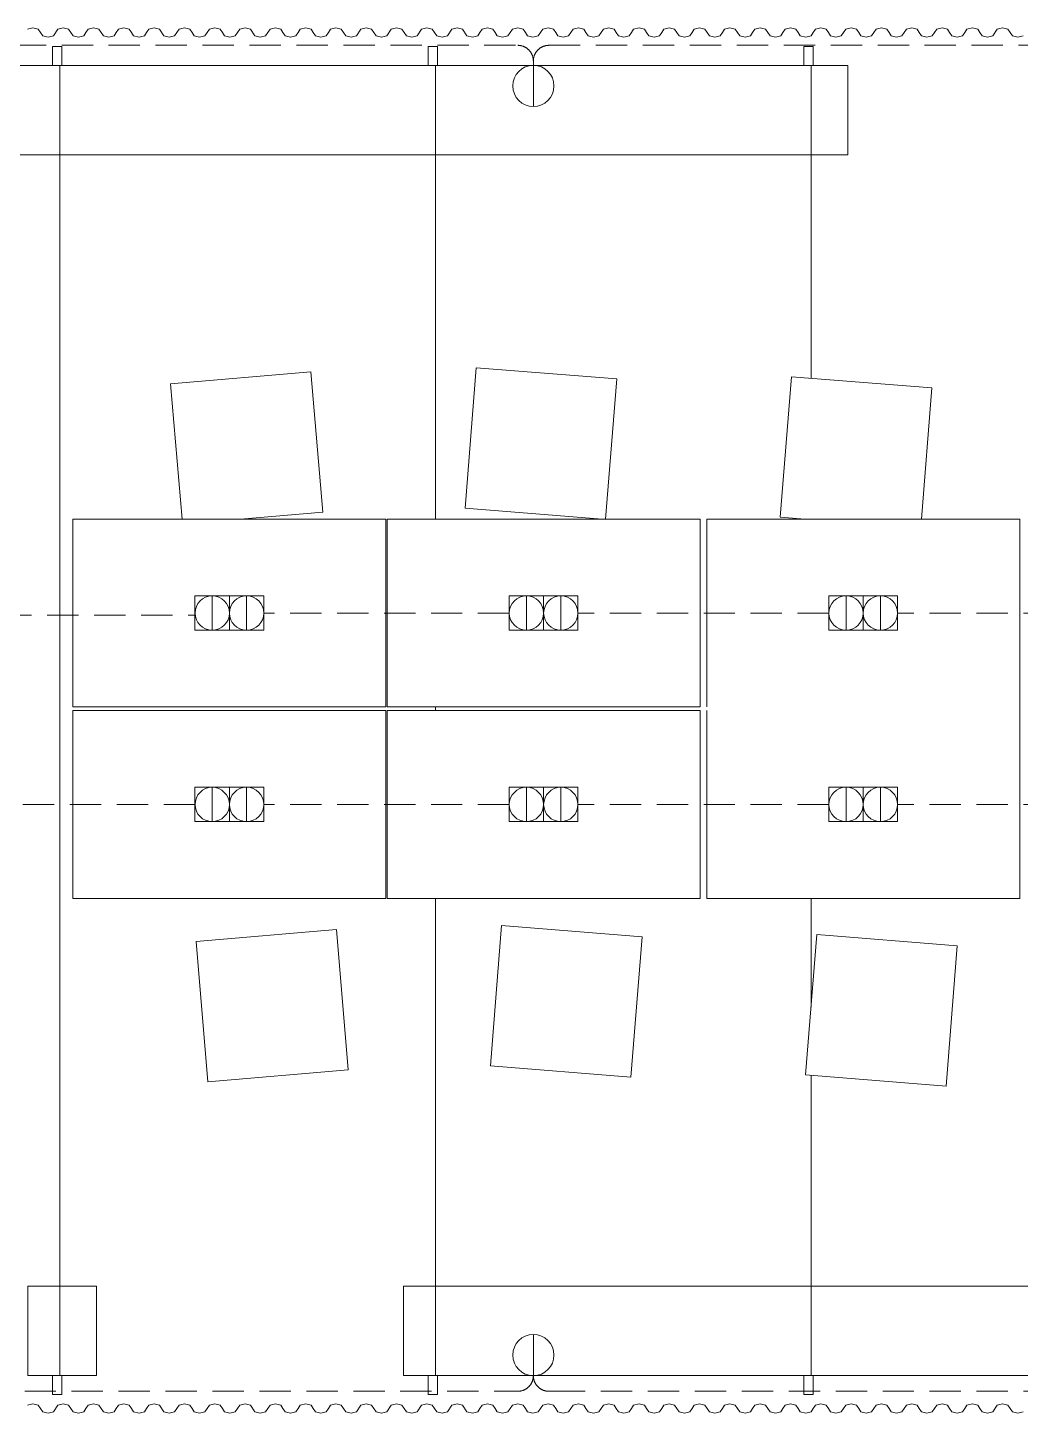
# Model space of a CAD drawing. Extents: x -28639 to -16277, y -1102 to 18050.
# Drawn here: x -25551 to -22380, y -1102 to 3324 of the extents above; entities that cross this region are included whole.
import ezdxf

# ---------------------------------------------------------------- set-up
doc = ezdxf.new("R2010")
doc.units = 0
doc.header["$LTSCALE"] = 5
doc.header["$MEASUREMENT"] = 0
doc.linetypes.add('HIDDEN', pattern=[0.375, 0.25, -0.125])
doc.layers.get('0').update_dxf_attribs({"color": 1, "linetype": 'CONTINUOUS', "lineweight": 13})
doc.layers.add('ArqElet', color=11, linetype='CONTINUOUS', lineweight=5)
doc.layers.add('Visto', color=144, linetype='CONTINUOUS', lineweight=9)
doc.layers.add('Mobiliário', color=151, linetype='CONTINUOUS', lineweight=9, plot=False)

# ---------------------------------------------------------------- blocks, each defined once
blk = doc.blocks.new('TP')
for p, q in [((7873.1, -17549.3), (7781.6, -17549.3)), ((7781.6, -17549.3), (7781.6, -17640.8)), ((7827.4, -17640.8), (7827.4, -17549.3)), ((7873.1, -17549.3), (7873.1, -17640.8)), ((7781.6, -17640.8), (7873.1, -17640.8))]:
    blk.add_line(p, q)
blk.add_circle((7827.4, -17595.1), 45.7)

msp = doc.modelspace()

# ---------------------------------------------------------------- linework, layer by layer
at = {"color": 4, "linetype": 'HIDDEN', "ltscale": 80}
for p, q in [((-25592.1, 3267.9), (-23985.5, 3267.9)), ((-23885.5, 3267.9), (-21964.1, 3267.9)), ((-26538.5, 1447.6), (-25015.9, 1447.6)), ((-24012.4, 1454.2), (-24796.8, 1454.2)), ((-22991.4, 1454.2), (-23792.8, 1454.2)), ((-21520.2, 1454.2), (-22771.9, 1454.2)), ((-25016.3, 842.7), (-26538.5, 842.7)), ((-24012.4, 842.7), (-24796.8, 842.7)), ((-22991.4, 842.7), (-23792.8, 842.7)), ((-21520.2, 842.7), (-22771.9, 842.7)), ((-25560.4, -1032), (-23985.5, -1032)), ((-23869.6, -1032), (-21964.1, -1032))]:
    msp.add_line(p, q, dxfattribs=at)
for p, q in [((-23935.5, 3203.9), (-23935.5, 3217.9)), ((-23935.5, 3072.2), (-23935.5, 3203.9)), ((-22381.6, 1154.2), (-22381.6, 1142.7)), ((-23935.5, -982), (-23935.5, -850.3)), ((-23885.5, -1032), (-23853.8, -1032)), ((-23885.5, -1032), (-23853.8, -1032))]:
    msp.add_line(p, q)
for centre in [(-23935.5, 3138.1), (-23935.5, -916.2)]:
    msp.add_circle(centre, 65.9)
for centre, start, end in [((-23985.5, 3217.9), 0, 90), ((-23885.5, 3217.9), 90, 180), ((-23985.5, -982), 270, 0), ((-23885.5, -982), 180, 270)]:
    msp.add_arc(centre, 50, start, end, dxfattribs=at)
at = {"layer": 'ArqElet'}
for p, q in [((-25551.1, 3319.7), (-25534, 3324.2)), ((-25534, 3324.2), (-25516.9, 3319.7)), ((-25454.3, 3319.7), (-25437.2, 3324.2)), ((-25437.2, 3324.2), (-25420.1, 3319.7)), ((-25357.5, 3319.7), (-25340.4, 3324.2)), ((-25340.4, 3324.2), (-25323.3, 3319.7)), ((-25260.7, 3319.7), (-25243.6, 3324.2)), ((-25243.6, 3324.2), (-25226.5, 3319.7)), ((-25163.9, 3319.7), (-25146.8, 3324.2)), ((-25146.8, 3324.2), (-25129.7, 3319.7)), ((-25067.1, 3319.7), (-25050, 3324.2)), ((-25050, 3324.2), (-25032.9, 3319.7)), ((-24970.3, 3319.7), (-24953.2, 3324.2)), ((-24953.2, 3324.2), (-24936.1, 3319.7)), ((-24873.5, 3319.7), (-24856.4, 3324.2)), ((-24856.4, 3324.2), (-24839.3, 3319.7)), ((-24776.7, 3319.7), (-24759.6, 3324.2)), ((-24759.6, 3324.2), (-24742.5, 3319.7)), ((-24679.9, 3319.7), (-24662.8, 3324.2)), ((-24662.8, 3324.2), (-24645.7, 3319.7)), ((-24583.1, 3319.7), (-24566, 3324.2)), ((-24566, 3324.2), (-24548.9, 3319.7)), ((-24486.3, 3319.7), (-24469.2, 3324.2)), ((-24469.2, 3324.2), (-24452.1, 3319.7)), ((-24389.5, 3319.7), (-24372.4, 3324.2)), ((-24372.4, 3324.2), (-24355.3, 3319.7)), ((-24292.7, 3319.7), (-24275.6, 3324.2)), ((-24275.6, 3324.2), (-24258.5, 3319.7)), ((-24195.9, 3319.7), (-24178.8, 3324.2)), ((-24178.8, 3324.2), (-24161.7, 3319.7)), ((-24099.1, 3319.7), (-24082, 3324.2)), ((-24082, 3324.2), (-24064.9, 3319.7)), ((-24002.3, 3319.7), (-23985.2, 3324.2)), ((-23985.2, 3324.2), (-23968.1, 3319.7)), ((-23905.5, 3319.7), (-23888.4, 3324.2)), ((-23888.4, 3324.2), (-23871.3, 3319.7)), ((-23808.7, 3319.7), (-23791.6, 3324.2)), ((-23791.6, 3324.2), (-23774.5, 3319.7)), ((-23711.9, 3319.7), (-23694.8, 3324.2)), ((-23694.8, 3324.2), (-23677.7, 3319.7)), ((-23615.1, 3319.7), (-23598, 3324.2)), ((-23598, 3324.2), (-23580.9, 3319.7)), ((-23518.3, 3319.7), (-23501.2, 3324.2)), ((-23501.2, 3324.2), (-23484.1, 3319.7)), ((-23421.5, 3319.7), (-23404.4, 3324.2)), ((-23404.4, 3324.2), (-23387.3, 3319.7)), ((-23324.7, 3319.7), (-23307.6, 3324.2)), ((-23307.6, 3324.2), (-23290.5, 3319.7)), ((-23227.9, 3319.7), (-23210.8, 3324.2)), ((-23210.8, 3324.2), (-23193.7, 3319.7)), ((-23131.1, 3319.7), (-23114, 3324.2)), ((-23114, 3324.2), (-23096.9, 3319.7)), ((-23034.3, 3319.7), (-23017.2, 3324.2)), ((-23017.2, 3324.2), (-23000.1, 3319.7)), ((-22937.5, 3319.7), (-22920.4, 3324.2)), ((-22920.4, 3324.2), (-22903.3, 3319.7)), ((-22840.7, 3319.7), (-22823.6, 3324.2)), ((-22823.6, 3324.2), (-22806.5, 3319.7)), ((-22743.9, 3319.7), (-22726.8, 3324.2)), ((-22726.8, 3324.2), (-22709.7, 3319.7)), ((-22647.1, 3319.7), (-22630, 3324.2)), ((-22630, 3324.2), (-22612.9, 3319.7)), ((-22550.3, 3319.7), (-22533.2, 3324.2)), ((-22533.2, 3324.2), (-22516.1, 3319.7)), ((-22453.5, 3319.7), (-22436.4, 3324.2)), ((-22436.4, 3324.2), (-22419.3, 3319.7)), ((-25516.9, 3319.7), (-25509.8, 3309.1)), ((-25509.8, 3309.1), (-25502.7, 3298.4)), ((-25502.7, 3298.4), (-25485.6, 3294)), ((-25485.6, 3294), (-25468.5, 3298.4)), ((-25468.5, 3298.4), (-25454.3, 3319.7)), ((-25420.1, 3319.7), (-25405.9, 3298.4)), ((-25405.9, 3298.4), (-25388.8, 3294)), ((-25388.8, 3294), (-25371.7, 3298.4)), ((-25371.7, 3298.4), (-25364.6, 3309.1)), ((-25364.6, 3309.1), (-25357.5, 3319.7)), ((-25323.3, 3319.7), (-25309.1, 3298.4)), ((-25309.1, 3298.4), (-25292, 3294)), ((-25292, 3294), (-25274.9, 3298.4)), ((-25274.9, 3298.4), (-25267.8, 3309.1)), ((-25267.8, 3309.1), (-25260.7, 3319.7)), ((-25226.5, 3319.7), (-25219.4, 3309.1)), ((-25219.4, 3309.1), (-25212.3, 3298.4)), ((-25212.3, 3298.4), (-25195.2, 3294)), ((-25195.2, 3294), (-25178.1, 3298.4)), ((-25178.1, 3298.4), (-25171, 3309.1)), ((-25171, 3309.1), (-25163.9, 3319.7)), ((-25129.7, 3319.7), (-25115.5, 3298.4)), ((-25115.5, 3298.4), (-25098.4, 3294)), ((-25098.4, 3294), (-25081.3, 3298.4)), ((-25081.3, 3298.4), (-25074.2, 3309.1)), ((-25074.2, 3309.1), (-25067.1, 3319.7)), ((-25032.9, 3319.7), (-25025.8, 3309.1)), ((-25025.8, 3309.1), (-25018.7, 3298.4)), ((-25018.7, 3298.4), (-25001.6, 3294)), ((-25001.6, 3294), (-24984.5, 3298.4)), ((-24984.5, 3298.4), (-24977.4, 3309.1)), ((-24977.4, 3309.1), (-24970.3, 3319.7)), ((-24936.1, 3319.7), (-24929, 3309.1)), ((-24929, 3309.1), (-24921.9, 3298.4)), ((-24921.9, 3298.4), (-24904.8, 3294)), ((-24904.8, 3294), (-24887.7, 3298.4)), ((-24887.7, 3298.4), (-24880.6, 3309.1)), ((-24880.6, 3309.1), (-24873.5, 3319.7)), ((-24839.3, 3319.7), (-24825.1, 3298.4)), ((-24825.1, 3298.4), (-24808, 3294)), ((-24808, 3294), (-24790.9, 3298.4)), ((-24790.9, 3298.4), (-24776.7, 3319.7)), ((-24742.5, 3319.7), (-24735.4, 3309.1)), ((-24735.4, 3309.1), (-24728.3, 3298.4)), ((-24728.3, 3298.4), (-24711.2, 3294)), ((-24711.2, 3294), (-24694.1, 3298.4)), ((-24694.1, 3298.4), (-24687, 3309.1)), ((-24687, 3309.1), (-24679.9, 3319.7)), ((-24645.7, 3319.7), (-24638.6, 3309.1)), ((-24638.6, 3309.1), (-24631.5, 3298.4)), ((-24631.5, 3298.4), (-24614.4, 3294)), ((-24614.4, 3294), (-24597.3, 3298.4)), ((-24597.3, 3298.4), (-24590.2, 3309.1)), ((-24590.2, 3309.1), (-24583.1, 3319.7)), ((-24548.9, 3319.7), (-24534.7, 3298.4)), ((-24534.7, 3298.4), (-24517.6, 3294)), ((-24517.6, 3294), (-24500.5, 3298.4)), ((-24500.5, 3298.4), (-24486.3, 3319.7)), ((-24452.1, 3319.7), (-24445, 3309.1)), ((-24445, 3309.1), (-24437.9, 3298.4)), ((-24437.9, 3298.4), (-24420.8, 3294)), ((-24420.8, 3294), (-24403.7, 3298.4)), ((-24403.7, 3298.4), (-24389.5, 3319.7)), ((-24355.3, 3319.7), (-24341.1, 3298.4)), ((-24341.1, 3298.4), (-24324, 3294)), ((-24324, 3294), (-24306.9, 3298.4)), ((-24306.9, 3298.4), (-24292.7, 3319.7)), ((-24258.5, 3319.7), (-24244.3, 3298.4)), ((-24244.3, 3298.4), (-24227.2, 3294)), ((-24227.2, 3294), (-24210.1, 3298.4)), ((-24210.1, 3298.4), (-24195.9, 3319.7)), ((-24161.7, 3319.7), (-24147.5, 3298.4)), ((-24147.5, 3298.4), (-24130.4, 3294)), ((-24130.4, 3294), (-24113.3, 3298.4)), ((-24113.3, 3298.4), (-24106.2, 3309.1)), ((-24106.2, 3309.1), (-24099.1, 3319.7)), ((-24064.9, 3319.7), (-24057.8, 3309.1)), ((-24057.8, 3309.1), (-24050.7, 3298.4)), ((-24050.7, 3298.4), (-24033.6, 3294)), ((-24033.6, 3294), (-24016.5, 3298.4)), ((-24016.5, 3298.4), (-24009.4, 3309.1)), ((-24009.4, 3309.1), (-24002.3, 3319.7)), ((-23968.1, 3319.7), (-23961, 3309.1)), ((-23961, 3309.1), (-23953.9, 3298.4)), ((-23953.9, 3298.4), (-23936.8, 3294)), ((-23936.8, 3294), (-23919.7, 3298.4)), ((-23919.7, 3298.4), (-23912.6, 3309.1)), ((-23912.6, 3309.1), (-23905.5, 3319.7)), ((-23871.3, 3319.7), (-23864.2, 3309.1)), ((-23864.2, 3309.1), (-23857.1, 3298.4)), ((-23857.1, 3298.4), (-23840, 3294)), ((-23840, 3294), (-23822.9, 3298.4)), ((-23822.9, 3298.4), (-23815.8, 3309.1)), ((-23815.8, 3309.1), (-23808.7, 3319.7)), ((-23774.5, 3319.7), (-23767.4, 3309.1)), ((-23767.4, 3309.1), (-23760.3, 3298.4)), ((-23760.3, 3298.4), (-23743.2, 3294)), ((-23743.2, 3294), (-23726.1, 3298.4)), ((-23726.1, 3298.4), (-23719, 3309.1)), ((-23719, 3309.1), (-23711.9, 3319.7)), ((-23677.7, 3319.7), (-23670.6, 3309.1)), ((-23670.6, 3309.1), (-23663.5, 3298.4)), ((-23663.5, 3298.4), (-23646.4, 3294)), ((-23646.4, 3294), (-23629.3, 3298.4)), ((-23629.3, 3298.4), (-23622.2, 3309.1)), ((-23622.2, 3309.1), (-23615.1, 3319.7)), ((-23580.9, 3319.7), (-23573.8, 3309.1)), ((-23573.8, 3309.1), (-23566.7, 3298.4)), ((-23566.7, 3298.4), (-23549.6, 3294)), ((-23549.6, 3294), (-23532.5, 3298.4)), ((-23532.5, 3298.4), (-23525.4, 3309.1)), ((-23525.4, 3309.1), (-23518.3, 3319.7)), ((-23484.1, 3319.7), (-23477, 3309.1)), ((-23477, 3309.1), (-23469.9, 3298.4)), ((-23469.9, 3298.4), (-23452.8, 3294)), ((-23452.8, 3294), (-23435.7, 3298.4)), ((-23435.7, 3298.4), (-23428.6, 3309.1)), ((-23428.6, 3309.1), (-23421.5, 3319.7)), ((-23387.3, 3319.7), (-23380.2, 3309.1)), ((-23380.2, 3309.1), (-23373.1, 3298.4)), ((-23373.1, 3298.4), (-23356, 3294)), ((-23356, 3294), (-23338.9, 3298.4)), ((-23338.9, 3298.4), (-23331.8, 3309.1)), ((-23331.8, 3309.1), (-23324.7, 3319.7)), ((-23290.5, 3319.7), (-23283.4, 3309.1)), ((-23283.4, 3309.1), (-23276.3, 3298.4)), ((-23276.3, 3298.4), (-23259.2, 3294)), ((-23259.2, 3294), (-23242.1, 3298.4)), ((-23242.1, 3298.4), (-23235, 3309.1)), ((-23235, 3309.1), (-23227.9, 3319.7)), ((-23193.7, 3319.7), (-23186.6, 3309.1)), ((-23186.6, 3309.1), (-23179.5, 3298.4)), ((-23179.5, 3298.4), (-23162.4, 3294)), ((-23162.4, 3294), (-23145.3, 3298.4)), ((-23145.3, 3298.4), (-23138.2, 3309.1)), ((-23138.2, 3309.1), (-23131.1, 3319.7)), ((-23096.9, 3319.7), (-23089.8, 3309.1)), ((-23089.8, 3309.1), (-23082.7, 3298.4)), ((-23082.7, 3298.4), (-23065.6, 3294)), ((-23065.6, 3294), (-23048.5, 3298.4)), ((-23048.5, 3298.4), (-23041.4, 3309.1)), ((-23041.4, 3309.1), (-23034.3, 3319.7)), ((-23000.1, 3319.7), (-22993, 3309.1)), ((-22993, 3309.1), (-22985.9, 3298.4)), ((-22985.9, 3298.4), (-22968.8, 3294)), ((-22968.8, 3294), (-22951.7, 3298.4)), ((-22951.7, 3298.4), (-22944.6, 3309.1)), ((-22944.6, 3309.1), (-22937.5, 3319.7)), ((-22903.3, 3319.7), (-22896.2, 3309.1)), ((-22896.2, 3309.1), (-22889.1, 3298.4)), ((-22889.1, 3298.4), (-22872, 3294)), ((-22872, 3294), (-22854.9, 3298.4)), ((-22854.9, 3298.4), (-22847.8, 3309.1)), ((-22847.8, 3309.1), (-22840.7, 3319.7)), ((-22806.5, 3319.7), (-22799.4, 3309.1)), ((-22799.4, 3309.1), (-22792.3, 3298.4)), ((-22792.3, 3298.4), (-22775.2, 3294)), ((-22775.2, 3294), (-22758.1, 3298.4)), ((-22758.1, 3298.4), (-22751, 3309.1)), ((-22751, 3309.1), (-22743.9, 3319.7)), ((-22709.7, 3319.7), (-22702.6, 3309.1)), ((-22702.6, 3309.1), (-22695.5, 3298.4)), ((-22695.5, 3298.4), (-22678.4, 3294)), ((-22678.4, 3294), (-22661.3, 3298.4)), ((-22661.3, 3298.4), (-22654.2, 3309.1)), ((-22654.2, 3309.1), (-22647.1, 3319.7)), ((-22612.9, 3319.7), (-22605.8, 3309.1)), ((-22605.8, 3309.1), (-22598.7, 3298.4)), ((-22598.7, 3298.4), (-22581.6, 3294)), ((-22581.6, 3294), (-22564.5, 3298.4)), ((-22564.5, 3298.4), (-22557.4, 3309.1)), ((-22557.4, 3309.1), (-22550.3, 3319.7)), ((-22516.1, 3319.7), (-22509, 3309.1)), ((-22509, 3309.1), (-22501.9, 3298.4)), ((-22501.9, 3298.4), (-22484.8, 3294)), ((-22484.8, 3294), (-22467.7, 3298.4)), ((-22467.7, 3298.4), (-22453.5, 3319.7)), ((-22419.3, 3319.7), (-22405.1, 3298.4)), ((-22405.1, 3298.4), (-22388, 3294)), ((-22388, 3294), (-22370.9, 3298.4)), ((-25471.8, 3203.9), (-25471.8, 3263.9)), ((-25441.8, 3263.9), (-25441.8, 3203.9)), ((-24271.8, 3203.9), (-24271.8, 3263.9)), ((-24271.8, 3263.9), (-24241.8, 3263.9)), ((-24241.8, 3263.9), (-24241.8, 3203.9)), ((-23071.8, 3203.9), (-23071.8, 3263.9)), ((-23041.8, 3263.9), (-23041.8, 3203.9)), ((-26648.3, 3203.9), (-25448.3, 3203.9)), ((-25441.8, 3203.9), (-25471.8, 3203.9)), ((-25448.3, 2917.9), (-25448.3, 3203.9)), ((-25448.3, 3203.9), (-24248.3, 3203.9)), ((-25448.3, 2917.9), (-25448.3, 3203.9)), ((-24241.8, 3203.9), (-24271.8, 3203.9)), ((-24248.3, 3203.9), (-23048.3, 3203.9)), ((-24248.3, 2917.9), (-24248.3, 3203.9)), ((-24248.3, 2917.9), (-24248.3, 3203.9)), ((-23041.8, 3203.9), (-23071.8, 3203.9)), ((-23048.3, 3203.9), (-22931.3, 3203.9)), ((-23048.3, 2917.9), (-23048.3, 3203.9)), ((-23048.3, 2917.9), (-23048.3, 3203.9)), ((-22931.3, 3203.9), (-22931.3, 2917.9)), ((-26648.3, 2917.9), (-25448.3, 2917.9)), ((-25448.3, 2917.9), (-24248.3, 2917.9)), ((-25448.3, 2917.9), (-24248.3, 2917.9)), ((-25448.3, -696), (-25448.3, 2917.9)), ((-25448.3, -696), (-25448.3, 2917.9)), ((-24248.3, 2917.9), (-23048.3, 2917.9)), ((-24248.3, 2917.9), (-23048.3, 2917.9)), ((-24248.3, 1754.2), (-24248.3, 2917.9)), ((-24248.3, 1754.2), (-24248.3, 2917.9)), ((-23048.3, 2917.9), (-22931.3, 2917.9)), ((-23048.3, 2917.9), (-22931.3, 2917.9)), ((-23048.3, 2204.1), (-23048.3, 2917.9)), ((-23048.3, 2204.1), (-23048.3, 2917.9)), ((-24645.9, 2224.9), (-25094.3, 2186.9)), ((-24607.9, 1776.5), (-24645.9, 2224.9)), ((-24153.8, 1789.3), (-24117.9, 2237.9)), ((-23669.3, 2202), (-24117.9, 2237.9)), ((-25057.7, 1754.2), (-25094.3, 2186.9)), ((-23705.2, 1754.2), (-23669.3, 2202)), ((-23146.9, 1760.5), (-23111, 2209.1)), ((-22662.4, 2173.2), (-23111, 2209.1)), ((-22696, 1754.2), (-22662.4, 2173.2)), ((-24607.9, 1776.5), (-24870.6, 1754.2)), ((-23715.4, 1754.2), (-24153.8, 1789.3)), ((-25406.6, 1754.2), (-24406.6, 1754.2)), ((-25406.6, 1754.2), (-25406.6, 1154.2)), ((-24406.6, 1754.2), (-24406.6, 1154.2)), ((-24402.6, 1754.2), (-23402.6, 1754.2)), ((-24402.6, 1754.2), (-24402.6, 1154.2)), ((-23402.6, 1754.2), (-23402.6, 1154.2)), ((-23381.6, 1754.2), (-22381.6, 1754.2)), ((-23381.6, 1754.2), (-23381.6, 1154.2)), ((-23067.8, 1754.2), (-23146.9, 1760.5)), ((-22381.6, 1754.2), (-22381.6, 1154.2)), ((-25406.6, 1154.2), (-24406.6, 1154.2)), ((-24402.6, 1154.2), (-23402.6, 1154.2)), ((-24248.3, 1142.7), (-24248.3, 1154.2)), ((-24248.3, 1142.7), (-24248.3, 1154.2)), ((-25406.6, 1142.7), (-24406.6, 1142.7)), ((-25406.6, 1142.7), (-25406.6, 542.7)), ((-24406.6, 1142.7), (-24406.6, 542.7)), ((-24402.6, 1142.7), (-23402.6, 1142.7)), ((-24402.6, 1142.7), (-24402.6, 542.7)), ((-23402.6, 1142.7), (-23402.6, 542.7)), ((-23381.6, 1142.7), (-23381.6, 542.7)), ((-25406.6, 542.7), (-24406.6, 542.7)), ((-24402.6, 542.7), (-23402.6, 542.7)), ((-24248.3, -696), (-24248.3, 542.7)), ((-24248.3, -696), (-24248.3, 542.7)), ((-23381.6, 542.7), (-22381.6, 542.7)), ((-23048.3, 195.7), (-23048.3, 542.7)), ((-23048.3, 195.7), (-23048.3, 542.7)), ((-24564.7, 443), (-25013.1, 405)), ((-24526.7, -5.3), (-24564.7, 443)), ((-24072.6, 7.5), (-24036.7, 456.1)), ((-23588.1, 420.1), (-24036.7, 456.1)), ((-24975.1, -43.3), (-25013.1, 405)), ((-23624, -28.4), (-23588.1, 420.1)), ((-23065.7, -21.3), (-23029.7, 427.3)), ((-22581.2, 391.4), (-23029.7, 427.3)), ((-22617.1, -57.2), (-22581.2, 391.4)), ((-23624, -28.4), (-24072.6, 7.5)), ((-24526.7, -5.3), (-24975.1, -43.3)), ((-22617.1, -57.2), (-23065.7, -21.3)), ((-23048.3, -696), (-23048.3, -22.7)), ((-23048.3, -696), (-23048.3, -22.7)), ((-25448.3, -696), (-25550.3, -696)), ((-25550.3, -982), (-25550.3, -696)), ((-25448.3, -982), (-25448.3, -696)), ((-25448.3, -982), (-25448.3, -696)), ((-25331.3, -696), (-25448.3, -696)), ((-25331.3, -696), (-25331.3, -982)), ((-24248.3, -696), (-24350.3, -696)), ((-24350.3, -982), (-24350.3, -696)), ((-24248.3, -982), (-24248.3, -696)), ((-23048.3, -696), (-24248.3, -696)), ((-24248.3, -982), (-24248.3, -696)), ((-23048.3, -982), (-23048.3, -696)), ((-21848.3, -696), (-23048.3, -696)), ((-23048.3, -982), (-23048.3, -696)), ((-25448.3, -982), (-25550.3, -982)), ((-25471.8, -1042), (-25471.8, -982)), ((-25471.8, -982), (-25441.8, -982)), ((-25331.3, -982), (-25448.3, -982)), ((-25441.8, -982), (-25441.8, -1042)), ((-24248.3, -982), (-24350.3, -982)), ((-24271.8, -1042), (-24271.8, -982)), ((-24271.8, -982), (-24241.8, -982)), ((-23048.3, -982), (-24248.3, -982)), ((-24241.8, -982), (-24241.8, -1042)), ((-23071.8, -1042), (-23071.8, -982)), ((-23071.8, -982), (-23041.8, -982)), ((-21848.3, -982), (-23048.3, -982)), ((-23041.8, -982), (-23041.8, -1042)), ((-25441.8, -1042), (-25471.8, -1042)), ((-24241.8, -1042), (-24271.8, -1042)), ((-23041.8, -1042), (-23071.8, -1042)), ((-25551.1, -1076.4), (-25534, -1072)), ((-25534, -1072), (-25516.9, -1076.4)), ((-25516.9, -1076.4), (-25509.8, -1087.1)), ((-25509.8, -1087.1), (-25502.7, -1097.8)), ((-25502.7, -1097.8), (-25485.6, -1102.2)), ((-25485.6, -1102.2), (-25468.5, -1097.8)), ((-25468.5, -1097.8), (-25454.3, -1076.4)), ((-25454.3, -1076.4), (-25437.2, -1072)), ((-25437.2, -1072), (-25420.1, -1076.4)), ((-25420.1, -1076.4), (-25405.9, -1097.8)), ((-25405.9, -1097.8), (-25388.8, -1102.2)), ((-25388.8, -1102.2), (-25371.7, -1097.8)), ((-25371.7, -1097.8), (-25364.6, -1087.1)), ((-25364.6, -1087.1), (-25357.5, -1076.4)), ((-25357.5, -1076.4), (-25340.4, -1072)), ((-25340.4, -1072), (-25323.3, -1076.4)), ((-25323.3, -1076.4), (-25309.1, -1097.8)), ((-25309.1, -1097.8), (-25292, -1102.2)), ((-25292, -1102.2), (-25274.9, -1097.8)), ((-25274.9, -1097.8), (-25267.8, -1087.1)), ((-25267.8, -1087.1), (-25260.7, -1076.4)), ((-25260.7, -1076.4), (-25243.6, -1072)), ((-25243.6, -1072), (-25226.5, -1076.4)), ((-25226.5, -1076.4), (-25219.4, -1087.1)), ((-25219.4, -1087.1), (-25212.3, -1097.8)), ((-25212.3, -1097.8), (-25195.2, -1102.2)), ((-25195.2, -1102.2), (-25178.1, -1097.8)), ((-25178.1, -1097.8), (-25171, -1087.1)), ((-25171, -1087.1), (-25163.9, -1076.4)), ((-25163.9, -1076.4), (-25146.8, -1072)), ((-25146.8, -1072), (-25129.7, -1076.4)), ((-25129.7, -1076.4), (-25115.5, -1097.8)), ((-25115.5, -1097.8), (-25098.4, -1102.2)), ((-25098.4, -1102.2), (-25081.3, -1097.8)), ((-25081.3, -1097.8), (-25074.2, -1087.1)), ((-25074.2, -1087.1), (-25067.1, -1076.4)), ((-25067.1, -1076.4), (-25050, -1072)), ((-25050, -1072), (-25032.9, -1076.4)), ((-25032.9, -1076.4), (-25025.8, -1087.1)), ((-25025.8, -1087.1), (-25018.7, -1097.8)), ((-25018.7, -1097.8), (-25001.6, -1102.2)), ((-25001.6, -1102.2), (-24984.5, -1097.8)), ((-24984.5, -1097.8), (-24977.4, -1087.1)), ((-24977.4, -1087.1), (-24970.3, -1076.4)), ((-24970.3, -1076.4), (-24953.2, -1072)), ((-24953.2, -1072), (-24936.1, -1076.4)), ((-24936.1, -1076.4), (-24929, -1087.1)), ((-24929, -1087.1), (-24921.9, -1097.8)), ((-24921.9, -1097.8), (-24904.8, -1102.2)), ((-24904.8, -1102.2), (-24887.7, -1097.8)), ((-24887.7, -1097.8), (-24880.6, -1087.1)), ((-24880.6, -1087.1), (-24873.5, -1076.4)), ((-24873.5, -1076.4), (-24856.4, -1072)), ((-24856.4, -1072), (-24839.3, -1076.4)), ((-24839.3, -1076.4), (-24825.1, -1097.8)), ((-24825.1, -1097.8), (-24808, -1102.2)), ((-24808, -1102.2), (-24790.9, -1097.8)), ((-24790.9, -1097.8), (-24776.7, -1076.4)), ((-24776.7, -1076.4), (-24759.6, -1072)), ((-24759.6, -1072), (-24742.5, -1076.4)), ((-24742.5, -1076.4), (-24735.4, -1087.1)), ((-24735.4, -1087.1), (-24728.3, -1097.8)), ((-24728.3, -1097.8), (-24711.2, -1102.2)), ((-24711.2, -1102.2), (-24694.1, -1097.8)), ((-24694.1, -1097.8), (-24687, -1087.1)), ((-24687, -1087.1), (-24679.9, -1076.4)), ((-24679.9, -1076.4), (-24662.8, -1072)), ((-24662.8, -1072), (-24645.7, -1076.4)), ((-24645.7, -1076.4), (-24638.6, -1087.1)), ((-24638.6, -1087.1), (-24631.5, -1097.8)), ((-24631.5, -1097.8), (-24614.4, -1102.2)), ((-24614.4, -1102.2), (-24597.3, -1097.8)), ((-24597.3, -1097.8), (-24590.2, -1087.1)), ((-24590.2, -1087.1), (-24583.1, -1076.4)), ((-24583.1, -1076.4), (-24566, -1072)), ((-24566, -1072), (-24548.9, -1076.4)), ((-24548.9, -1076.4), (-24534.7, -1097.8)), ((-24534.7, -1097.8), (-24517.6, -1102.2)), ((-24517.6, -1102.2), (-24500.5, -1097.8)), ((-24500.5, -1097.8), (-24486.3, -1076.4)), ((-24486.3, -1076.4), (-24469.2, -1072)), ((-24469.2, -1072), (-24452.1, -1076.4)), ((-24452.1, -1076.4), (-24445, -1087.1)), ((-24445, -1087.1), (-24437.9, -1097.8)), ((-24437.9, -1097.8), (-24420.8, -1102.2)), ((-24420.8, -1102.2), (-24403.7, -1097.8)), ((-24403.7, -1097.8), (-24389.5, -1076.4)), ((-24389.5, -1076.4), (-24372.4, -1072)), ((-24372.4, -1072), (-24355.3, -1076.4)), ((-24355.3, -1076.4), (-24341.1, -1097.8)), ((-24341.1, -1097.8), (-24324, -1102.2)), ((-24324, -1102.2), (-24306.9, -1097.8)), ((-24306.9, -1097.8), (-24292.7, -1076.4)), ((-24292.7, -1076.4), (-24275.6, -1072)), ((-24275.6, -1072), (-24258.5, -1076.4)), ((-24258.5, -1076.4), (-24244.3, -1097.8)), ((-24244.3, -1097.8), (-24227.2, -1102.2)), ((-24227.2, -1102.2), (-24210.1, -1097.8)), ((-24210.1, -1097.8), (-24195.9, -1076.4)), ((-24195.9, -1076.4), (-24178.8, -1072)), ((-24178.8, -1072), (-24161.7, -1076.4)), ((-24161.7, -1076.4), (-24147.5, -1097.8)), ((-24147.5, -1097.8), (-24130.4, -1102.2)), ((-24130.4, -1102.2), (-24113.3, -1097.8)), ((-24113.3, -1097.8), (-24106.2, -1087.1)), ((-24106.2, -1087.1), (-24099.1, -1076.4)), ((-24099.1, -1076.4), (-24082, -1072)), ((-24082, -1072), (-24064.9, -1076.4)), ((-24064.9, -1076.4), (-24057.8, -1087.1)), ((-24057.8, -1087.1), (-24050.7, -1097.8)), ((-24050.7, -1097.8), (-24033.6, -1102.2)), ((-24033.6, -1102.2), (-24016.5, -1097.8)), ((-24016.5, -1097.8), (-24009.4, -1087.1)), ((-24009.4, -1087.1), (-24002.3, -1076.4)), ((-24002.3, -1076.4), (-23985.2, -1072)), ((-23985.2, -1072), (-23968.1, -1076.4)), ((-23968.1, -1076.4), (-23961, -1087.1)), ((-23961, -1087.1), (-23953.9, -1097.8)), ((-23953.9, -1097.8), (-23936.8, -1102.2)), ((-23936.8, -1102.2), (-23919.7, -1097.8)), ((-23919.7, -1097.8), (-23912.6, -1087.1)), ((-23912.6, -1087.1), (-23905.5, -1076.4)), ((-23905.5, -1076.4), (-23888.4, -1072)), ((-23888.4, -1072), (-23871.3, -1076.4)), ((-23871.3, -1076.4), (-23864.2, -1087.1)), ((-23864.2, -1087.1), (-23857.1, -1097.8)), ((-23857.1, -1097.8), (-23840, -1102.2)), ((-23840, -1102.2), (-23822.9, -1097.8)), ((-23822.9, -1097.8), (-23815.8, -1087.1)), ((-23815.8, -1087.1), (-23808.7, -1076.4)), ((-23808.7, -1076.4), (-23791.6, -1072)), ((-23791.6, -1072), (-23774.5, -1076.4)), ((-23774.5, -1076.4), (-23767.4, -1087.1)), ((-23767.4, -1087.1), (-23760.3, -1097.8)), ((-23760.3, -1097.8), (-23743.2, -1102.2)), ((-23743.2, -1102.2), (-23726.1, -1097.8)), ((-23726.1, -1097.8), (-23719, -1087.1)), ((-23719, -1087.1), (-23711.9, -1076.4)), ((-23711.9, -1076.4), (-23694.8, -1072)), ((-23694.8, -1072), (-23677.7, -1076.4)), ((-23677.7, -1076.4), (-23670.6, -1087.1)), ((-23670.6, -1087.1), (-23663.5, -1097.8)), ((-23663.5, -1097.8), (-23646.4, -1102.2)), ((-23646.4, -1102.2), (-23629.3, -1097.8)), ((-23629.3, -1097.8), (-23622.2, -1087.1)), ((-23622.2, -1087.1), (-23615.1, -1076.4)), ((-23615.1, -1076.4), (-23598, -1072)), ((-23598, -1072), (-23580.9, -1076.4)), ((-23580.9, -1076.4), (-23573.8, -1087.1)), ((-23573.8, -1087.1), (-23566.7, -1097.8)), ((-23566.7, -1097.8), (-23549.6, -1102.2)), ((-23549.6, -1102.2), (-23532.5, -1097.8)), ((-23532.5, -1097.8), (-23525.4, -1087.1)), ((-23525.4, -1087.1), (-23518.3, -1076.4)), ((-23518.3, -1076.4), (-23501.2, -1072)), ((-23501.2, -1072), (-23484.1, -1076.4)), ((-23484.1, -1076.4), (-23477, -1087.1)), ((-23477, -1087.1), (-23469.9, -1097.8)), ((-23469.9, -1097.8), (-23452.8, -1102.2)), ((-23452.8, -1102.2), (-23435.7, -1097.8)), ((-23435.7, -1097.8), (-23428.6, -1087.1)), ((-23428.6, -1087.1), (-23421.5, -1076.4)), ((-23421.5, -1076.4), (-23404.4, -1072)), ((-23404.4, -1072), (-23387.3, -1076.4)), ((-23387.3, -1076.4), (-23380.2, -1087.1)), ((-23380.2, -1087.1), (-23373.1, -1097.8)), ((-23373.1, -1097.8), (-23356, -1102.2)), ((-23356, -1102.2), (-23338.9, -1097.8)), ((-23338.9, -1097.8), (-23331.8, -1087.1)), ((-23331.8, -1087.1), (-23324.7, -1076.4)), ((-23324.7, -1076.4), (-23307.6, -1072)), ((-23307.6, -1072), (-23290.5, -1076.4)), ((-23290.5, -1076.4), (-23283.4, -1087.1)), ((-23283.4, -1087.1), (-23276.3, -1097.8)), ((-23276.3, -1097.8), (-23259.2, -1102.2)), ((-23259.2, -1102.2), (-23242.1, -1097.8)), ((-23242.1, -1097.8), (-23235, -1087.1)), ((-23235, -1087.1), (-23227.9, -1076.4)), ((-23227.9, -1076.4), (-23210.8, -1072)), ((-23210.8, -1072), (-23193.7, -1076.4)), ((-23193.7, -1076.4), (-23186.6, -1087.1)), ((-23186.6, -1087.1), (-23179.5, -1097.8)), ((-23179.5, -1097.8), (-23162.4, -1102.2)), ((-23162.4, -1102.2), (-23145.3, -1097.8)), ((-23145.3, -1097.8), (-23138.2, -1087.1)), ((-23138.2, -1087.1), (-23131.1, -1076.4)), ((-23131.1, -1076.4), (-23114, -1072)), ((-23114, -1072), (-23096.9, -1076.4)), ((-23096.9, -1076.4), (-23089.8, -1087.1)), ((-23089.8, -1087.1), (-23082.7, -1097.8)), ((-23082.7, -1097.8), (-23065.6, -1102.2)), ((-23065.6, -1102.2), (-23048.5, -1097.8)), ((-23048.5, -1097.8), (-23041.4, -1087.1)), ((-23041.4, -1087.1), (-23034.3, -1076.4)), ((-23034.3, -1076.4), (-23017.2, -1072)), ((-23017.2, -1072), (-23000.1, -1076.4)), ((-23000.1, -1076.4), (-22993, -1087.1)), ((-22993, -1087.1), (-22985.9, -1097.8)), ((-22985.9, -1097.8), (-22968.8, -1102.2)), ((-22968.8, -1102.2), (-22951.7, -1097.8)), ((-22951.7, -1097.8), (-22944.6, -1087.1)), ((-22944.6, -1087.1), (-22937.5, -1076.4)), ((-22937.5, -1076.4), (-22920.4, -1072)), ((-22920.4, -1072), (-22903.3, -1076.4)), ((-22903.3, -1076.4), (-22896.2, -1087.1)), ((-22896.2, -1087.1), (-22889.1, -1097.8)), ((-22889.1, -1097.8), (-22872, -1102.2)), ((-22872, -1102.2), (-22854.9, -1097.8)), ((-22854.9, -1097.8), (-22847.8, -1087.1)), ((-22847.8, -1087.1), (-22840.7, -1076.4)), ((-22840.7, -1076.4), (-22823.6, -1072)), ((-22823.6, -1072), (-22806.5, -1076.4)), ((-22806.5, -1076.4), (-22799.4, -1087.1)), ((-22799.4, -1087.1), (-22792.3, -1097.8)), ((-22792.3, -1097.8), (-22775.2, -1102.2)), ((-22775.2, -1102.2), (-22758.1, -1097.8)), ((-22758.1, -1097.8), (-22751, -1087.1)), ((-22751, -1087.1), (-22743.9, -1076.4)), ((-22743.9, -1076.4), (-22726.8, -1072)), ((-22726.8, -1072), (-22709.7, -1076.4)), ((-22709.7, -1076.4), (-22702.6, -1087.1)), ((-22702.6, -1087.1), (-22695.5, -1097.8)), ((-22695.5, -1097.8), (-22678.4, -1102.2)), ((-22678.4, -1102.2), (-22661.3, -1097.8)), ((-22661.3, -1097.8), (-22654.2, -1087.1)), ((-22654.2, -1087.1), (-22647.1, -1076.4)), ((-22647.1, -1076.4), (-22630, -1072)), ((-22630, -1072), (-22612.9, -1076.4)), ((-22612.9, -1076.4), (-22605.8, -1087.1)), ((-22605.8, -1087.1), (-22598.7, -1097.8)), ((-22598.7, -1097.8), (-22581.6, -1102.2)), ((-22581.6, -1102.2), (-22564.5, -1097.8)), ((-22564.5, -1097.8), (-22557.4, -1087.1)), ((-22557.4, -1087.1), (-22550.3, -1076.4)), ((-22550.3, -1076.4), (-22533.2, -1072)), ((-22533.2, -1072), (-22516.1, -1076.4)), ((-22516.1, -1076.4), (-22509, -1087.1)), ((-22509, -1087.1), (-22501.9, -1097.8)), ((-22501.9, -1097.8), (-22484.8, -1102.2)), ((-22484.8, -1102.2), (-22467.7, -1097.8)), ((-22467.7, -1097.8), (-22453.5, -1076.4)), ((-22453.5, -1076.4), (-22436.4, -1072)), ((-22436.4, -1072), (-22419.3, -1076.4)), ((-22419.3, -1076.4), (-22405.1, -1097.8)), ((-22405.1, -1097.8), (-22388, -1102.2)), ((-22388, -1102.2), (-22370.9, -1097.8))]:
    msp.add_line(p, q, dxfattribs=at)
at = {"layer": 'Mobiliário'}
msp.add_line((-22381.6, 1142.7), (-22381.6, 542.7), dxfattribs=at)
at = {"layer": 'Visto'}
for p, q in [((-25471.8, 3263.9), (-25441.8, 3263.9)), ((-23071.8, 3263.9), (-23041.8, 3263.9))]:
    msp.add_line(p, q, dxfattribs=at)

# ---------------------------------------------------------------- block references
at = {"color": 3, "xscale": 1.2, "yscale": 1.2, "zscale": 1.2}
for p in [(-34354.3, 22568.3), (-34244.5, 22568.3), (-33350.3, 22568.3), (-33240.6, 22568.3), (-32329.4, 22568.3), (-32219.6, 22568.3), (-34354.3, 21956.8), (-34244.5, 21956.8), (-33350.3, 21956.8), (-33240.6, 21956.8), (-32329.4, 21956.8), (-32219.6, 21956.8)]:
    msp.add_blockref('TP', p, dxfattribs=at)

doc.saveas('drawing.dxf')
